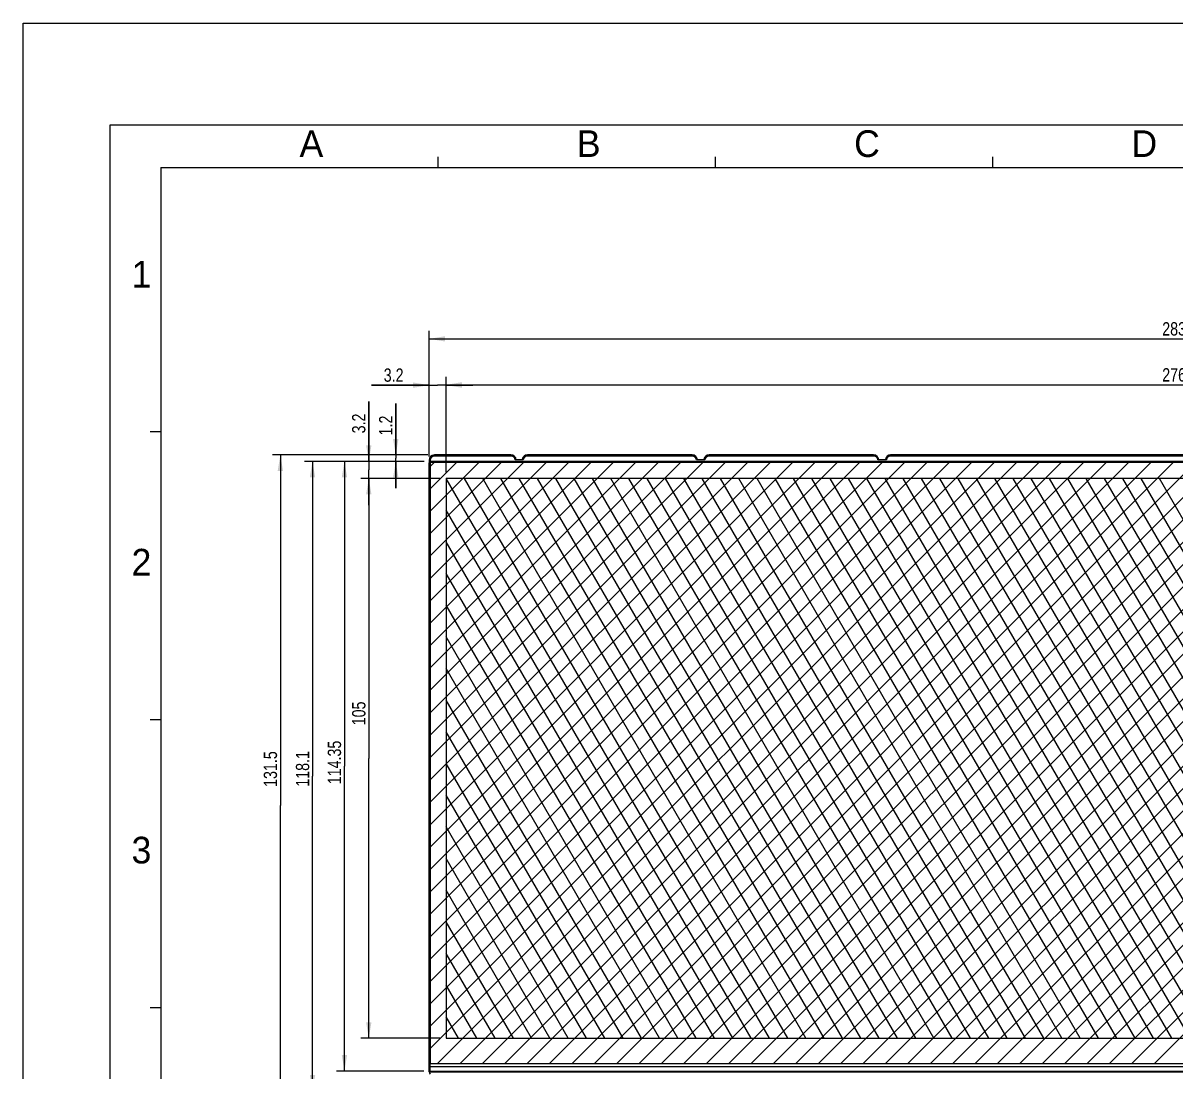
# Model space of a CAD drawing. Header units: millimetres. Extents: x 0 to 841, y 0 to 594.
# Drawn here: x 0 to 216.2, y 397.3 to 594 of the extents above; entities that cross this region are included whole.
import ezdxf

# ---------------------------------------------------------------- set-up
doc = ezdxf.new("R2010")
doc.units = ezdxf.units.MM
doc.header["$LTSCALE"] = 46.255
doc.layers.get('0').update_dxf_attribs({"linetype": 'CONTINUOUS'})
doc.layers.add('5_CURVES', color=7, linetype='CONTINUOUS')
doc.styles.get("Standard").update_dxf_attribs({"font": 'txt', "width": 0.8})
doc.styles.add('TEXTSTYLE_2', font='txt')
doc.dimstyles.new('DIMSTYLE_1', dxfattribs={"dimtxt": 2.5, "dimasz": 3, "dimexe": 1.5, "dimexo": 1.2, "dimtad": 1, "dimdsep": 46, "dimtxsty": 'STANDARD', "dimblk": '_FILLED', "dimblk1": '_FILLED', "dimblk2": '_FILLED', "dimcen": 0.09, "dimazin": 2, "dimtp": 0.01, "dimtm": 0.01, "dimtfac": 1, "dimtofl": 0, "dimtmove": 0, "dimatfit": 3, "dimldrblk": '_FILLED', "dimfxl": 1, "dimtolj": 1, "dimarcsym": 0})

# ---------------------------------------------------------------- blocks, each defined once
blk = doc.blocks.new('_FILLED')
at = {"color": 0, "linetype": 'BYBLOCK'}
blk.add_solid([(0, 0), (-1, 0.167), (-1, -0.167)], dxfattribs=at)
blk = doc.blocks.new('*D0')
at = {"color": 7, "linetype": 'CONTINUOUS'}
for p, q in [((76.13, 512.69), (76.13, 536.27)), ((359.29, 512.69), (359.29, 536.27)), ((76.13, 534.77), (217.71, 534.77)), ((359.29, 534.77), (217.71, 534.77))]:
    blk.add_line(p, q, dxfattribs=at)
at = {"color": 7, "linetype": 'CONTINUOUS', "xscale": 3, "yscale": 3, "zscale": 3, "rotation": 180}
blk.add_blockref('_FILLED', (76.13, 534.77), dxfattribs=at)
at = {"color": 7, "linetype": 'CONTINUOUS', "xscale": 3, "yscale": 3, "zscale": 3}
blk.add_blockref('_FILLED', (359.29, 534.77), dxfattribs=at)
at = {"color": 7, "linetype": 'CONTINUOUS', "insert": (217.71, 537.9), "char_height": 2.5, "width": 12, "attachment_point": 2, "line_spacing_factor": 0.9}
blk.add_mtext('283.16', dxfattribs=at)
blk = doc.blocks.new('*D1')
at = {"color": 7, "linetype": 'CONTINUOUS'}
for p, q in [((79.33, 509.79), (79.33, 527.65)), ((356.09, 509.79), (356.09, 527.65)), ((79.33, 526.15), (217.71, 526.15)), ((356.09, 526.15), (217.71, 526.15))]:
    blk.add_line(p, q, dxfattribs=at)
at = {"color": 7, "linetype": 'CONTINUOUS', "xscale": 3, "yscale": 3, "zscale": 3, "rotation": 180}
blk.add_blockref('_FILLED', (79.33, 526.15), dxfattribs=at)
at = {"color": 7, "linetype": 'CONTINUOUS', "xscale": 3, "yscale": 3, "zscale": 3}
blk.add_blockref('_FILLED', (356.09, 526.15), dxfattribs=at)
at = {"color": 7, "linetype": 'CONTINUOUS', "insert": (217.71, 529.27), "char_height": 2.5, "width": 12, "attachment_point": 2, "line_spacing_factor": 0.9}
blk.add_mtext('276.76', dxfattribs=at)
blk = doc.blocks.new('*D2')
at = {"color": 7, "linetype": 'CONTINUOUS'}
for p, q in [((78.13, 508.59), (63.33, 508.59)), ((64.83, 508.59), (64.83, 456.09)), ((64.83, 403.59), (64.83, 456.09)), ((78.13, 403.59), (63.33, 403.59))]:
    blk.add_line(p, q, dxfattribs=at)
at = {"color": 7, "linetype": 'CONTINUOUS', "xscale": 3, "yscale": 3, "zscale": 3}
for p, rotation in [((64.83, 508.59), 90), ((64.83, 403.59), 270)]:
    blk.add_blockref('_FILLED', p, dxfattribs=dict(at, rotation=rotation))
at = {"color": 7, "linetype": 'CONTINUOUS', "insert": (61.7, 464.52), "char_height": 2.5, "width": 6, "attachment_point": 2, "rotation": 90, "line_spacing_factor": 0.9}
blk.add_mtext('105', dxfattribs=at)
blk = doc.blocks.new('*D3')
at = {"color": 7, "linetype": 'CONTINUOUS'}
for p, q in [((69.89, 512.99), (69.89, 522.66)), ((69.89, 522.66), (69.89, 512.39)), ((75.93, 512.99), (68.39, 512.99)), ((69.89, 506.79), (69.89, 512.39)), ((75.23, 511.79), (68.39, 511.79)), ((69.89, 511.79), (69.89, 506.79))]:
    blk.add_line(p, q, dxfattribs=at)
at = {"color": 7, "linetype": 'CONTINUOUS', "xscale": 3, "yscale": 3, "zscale": 3}
for p, rotation in [((69.89, 512.99), 270), ((69.89, 511.79), 90)]:
    blk.add_blockref('_FILLED', p, dxfattribs=dict(at, rotation=rotation))
at = {"color": 7, "linetype": 'CONTINUOUS', "insert": (66.76, 516.66), "char_height": 2.5, "width": 6, "attachment_point": 1, "rotation": 90, "line_spacing_factor": 0.9}
blk.add_mtext('1.2', dxfattribs=at)
blk = doc.blocks.new('*D4')
at = {"color": 7, "linetype": 'CONTINUOUS'}
for p, q in [((75.93, 512.99), (46.75, 512.99)), ((48.25, 512.99), (48.25, 447.24)), ((48.25, 381.49), (48.25, 447.24)), ((76.69, 381.49), (46.75, 381.49))]:
    blk.add_line(p, q, dxfattribs=at)
at = {"color": 7, "linetype": 'CONTINUOUS', "xscale": 3, "yscale": 3, "zscale": 3}
for p, rotation in [((48.25, 512.99), 90), ((48.25, 381.49), 270)]:
    blk.add_blockref('_FILLED', p, dxfattribs=dict(at, rotation=rotation))
at = {"color": 7, "linetype": 'CONTINUOUS', "insert": (45.13, 454.08), "char_height": 2.5, "width": 10, "attachment_point": 2, "rotation": 90, "line_spacing_factor": 0.9}
blk.add_mtext('131.5', dxfattribs=at)
blk = doc.blocks.new('*D5')
at = {"color": 7, "linetype": 'CONTINUOUS'}
for p, q in [((64.83, 511.79), (64.83, 523.04)), ((64.83, 523.04), (64.83, 510.19)), ((75.23, 511.79), (63.33, 511.79)), ((78.13, 508.59), (63.33, 508.59)), ((64.83, 503.59), (64.83, 510.19)), ((64.83, 508.59), (64.83, 503.59))]:
    blk.add_line(p, q, dxfattribs=at)
at = {"color": 7, "linetype": 'CONTINUOUS', "xscale": 3, "yscale": 3, "zscale": 3}
for p, rotation in [((64.83, 511.79), 270), ((64.83, 508.59), 90)]:
    blk.add_blockref('_FILLED', p, dxfattribs=dict(at, rotation=rotation))
at = {"color": 7, "linetype": 'CONTINUOUS', "insert": (61.7, 517.04), "char_height": 2.5, "width": 6, "attachment_point": 1, "rotation": 90, "line_spacing_factor": 0.9}
blk.add_mtext('3.2', dxfattribs=at)
blk = doc.blocks.new('*D6')
at = {"color": 7, "linetype": 'CONTINUOUS'}
for p, q in [((76.13, 512.69), (76.13, 527.59)), ((79.33, 509.79), (79.33, 527.59)), ((76.13, 526.09), (65.35, 526.09)), ((65.35, 526.09), (77.73, 526.09)), ((84.33, 526.09), (77.73, 526.09)), ((79.33, 526.09), (84.33, 526.09))]:
    blk.add_line(p, q, dxfattribs=at)
at = {"color": 7, "linetype": 'CONTINUOUS', "xscale": 3, "yscale": 3, "zscale": 3}
blk.add_blockref('_FILLED', (76.13, 526.09), dxfattribs=at)
at = {"color": 7, "linetype": 'CONTINUOUS', "xscale": 3, "yscale": 3, "zscale": 3, "rotation": 180}
blk.add_blockref('_FILLED', (79.33, 526.09), dxfattribs=at)
at = {"color": 7, "linetype": 'CONTINUOUS', "insert": (71.35, 529.22), "char_height": 2.5, "width": 6, "attachment_point": 3, "line_spacing_factor": 0.9}
blk.add_mtext('3.2', dxfattribs=at)
blk = doc.blocks.new('*D11')
at = {"color": 7, "linetype": 'CONTINUOUS'}
for p, q in [((75.23, 511.79), (58.77, 511.79)), ((60.27, 511.79), (60.27, 454.62)), ((60.27, 397.45), (60.27, 454.62)), ((75.13, 397.45), (58.77, 397.45))]:
    blk.add_line(p, q, dxfattribs=at)
at = {"color": 7, "linetype": 'CONTINUOUS', "xscale": 3, "yscale": 3, "zscale": 3}
for p, rotation in [((60.27, 511.79), 90), ((60.27, 397.45), 270)]:
    blk.add_blockref('_FILLED', p, dxfattribs=dict(at, rotation=rotation))
at = {"color": 7, "linetype": 'CONTINUOUS', "insert": (57.14, 455.32), "char_height": 2.5, "width": 12, "attachment_point": 2, "rotation": 90, "line_spacing_factor": 0.9}
blk.add_mtext('114.35', dxfattribs=at)
blk = doc.blocks.new('*D25')
at = {"color": 7, "linetype": 'CONTINUOUS'}
for p, q in [((75.23, 511.79), (52.78, 511.79)), ((54.28, 511.79), (54.28, 452.74)), ((54.28, 393.69), (54.28, 452.74)), ((354.83, 393.69), (52.78, 393.69))]:
    blk.add_line(p, q, dxfattribs=at)
at = {"color": 7, "linetype": 'CONTINUOUS', "xscale": 3, "yscale": 3, "zscale": 3}
for p, rotation in [((54.28, 511.79), 90), ((54.28, 393.69), 270)]:
    blk.add_blockref('_FILLED', p, dxfattribs=dict(at, rotation=rotation))
at = {"color": 7, "linetype": 'CONTINUOUS', "insert": (51.16, 454.12), "char_height": 2.5, "width": 10, "attachment_point": 2, "rotation": 90, "line_spacing_factor": 0.9}
blk.add_mtext('118.1', dxfattribs=at)

msp = doc.modelspace()

# ---------------------------------------------------------------- linework, layer by layer
at = {"color": 7, "linetype": 'CONTINUOUS'}
for p, q in [((0, 0), (0, 594)), ((0, 594), (841, 594)), ((16.342, 23.885), (16.342, 574.885)), ((16.342, 574.885), (819.342, 574.885)), ((77.842, 566.885), (77.842, 568.885)), ((129.842, 566.885), (129.842, 568.885)), ((181.842, 566.885), (181.842, 568.885)), ((25.842, 566.885), (25.842, 31.385)), ((25.842, 566.885), (809.342, 566.885)), ((23.842, 517.385), (25.842, 517.385)), ((77.132, 512.795), (77.132, 512.995)), ((91.494, 512.995), (77.132, 512.995)), ((91.494, 512.795), (77.132, 512.795)), ((91.494, 512.795), (91.494, 512.995)), ((91.778, 512.743), (91.494, 512.795)), ((94.594, 512.795), (94.594, 512.995)), ((125.469, 512.995), (94.594, 512.995)), ((125.469, 512.795), (94.594, 512.795)), ((125.469, 512.795), (125.469, 512.995)), ((125.753, 512.743), (125.469, 512.795)), ((128.669, 512.795), (128.669, 512.995)), ((159.494, 512.995), (128.669, 512.995)), ((159.494, 512.795), (128.669, 512.795)), ((159.494, 512.795), (159.494, 512.995)), ((159.778, 512.743), (159.494, 512.795)), ((162.694, 512.795), (162.694, 512.995)), ((272.729, 512.995), (162.694, 512.995)), ((272.729, 512.795), (162.694, 512.795)), ((76.132, 511.995), (76.132, 511.595)), ((76.332, 511.995), (76.132, 511.995)), ((76.132, 397.295), (76.132, 511.495)), ((76.332, 511.495), (76.132, 511.495)), ((76.332, 511.995), (76.332, 511.778)), ((76.332, 397.279), (76.332, 511.495)), ((76.432, 511.595), (76.432, 511.795)), ((358.992, 511.795), (76.432, 511.795)), ((358.992, 511.595), (76.432, 511.595)), ((92.288, 512.095), (92.202, 512.368)), ((93.801, 512.095), (92.288, 512.095)), ((126.263, 512.095), (126.177, 512.368)), ((127.876, 512.095), (126.263, 512.095)), ((160.288, 512.095), (160.202, 512.368)), ((161.901, 512.095), (160.288, 512.095)), ((23.842, 463.385), (25.842, 463.385)), ((23.842, 409.385), (25.842, 409.385)), ((76.132, 398.288), (359.292, 398.287)), ((76.159, 397.531), (76.132, 397.615)), ((76.232, 397.282), (76.332, 397.279)), ((76.332, 397.447), (359.092, 397.447)), ((76.335, 397.279), (359.091, 397.279))]:
    msp.add_line(p, q, dxfattribs=at)
for points in [[(92.202, 512.368), (92.024, 512.594), (91.778, 512.743)], [(126.177, 512.368), (125.999, 512.594), (125.753, 512.743)], [(160.202, 512.368), (160.024, 512.594), (159.778, 512.743)], [(76.132, 397.295), (76.159, 397.287), (76.232, 397.282)], [(76.332, 397.447), (76.232, 397.469), (76.159, 397.531)]]:
    msp.add_lwpolyline(points, dxfattribs=at)
for centre, radius, start, end in [((77.132, 511.995), 1, 90, 180), ((77.132, 511.995), 0.8, 90, 180), ((91.494, 511.995), 1, 5.73917, 90), ((94.594, 511.995), 1, 90, 171.01146), ((94.594, 511.995), 0.8, 90, 172.81924), ((125.469, 511.995), 1, 5.73917, 90), ((128.669, 511.995), 1, 90, 171.01146), ((128.669, 511.995), 0.8, 90, 172.81924), ((159.494, 511.995), 1, 5.73917, 90), ((162.694, 511.995), 1, 90, 171.01146), ((162.694, 511.995), 0.8, 90, 172.81924), ((76.432, 511.495), 0.3, 90, 180), ((76.432, 511.495), 0.1, 90, 180), ((76.632, 397.295), 0.5, 180, 236.05939)]:
    msp.add_arc(centre, radius, start, end, dxfattribs=at)
at = {"layer": '5_CURVES', "color": 7, "linetype": 'CONTINUOUS'}
for p, q in [((76.332, 510.855), (77.072, 511.595)), ((76.332, 506.655), (81.272, 511.595)), ((76.332, 502.454), (85.472, 511.595)), ((76.332, 498.254), (89.672, 511.595)), ((76.332, 494.054), (93.873, 511.595)), ((76.332, 489.854), (98.073, 511.595)), ((76.332, 485.654), (102.273, 511.595)), ((76.332, 481.453), (106.473, 511.595)), ((76.332, 477.253), (110.673, 511.595)), ((76.332, 473.053), (114.874, 511.595)), ((76.332, 468.853), (119.074, 511.595)), ((76.332, 464.652), (123.274, 511.595)), ((76.332, 460.452), (127.474, 511.595)), ((76.332, 456.252), (131.674, 511.595)), ((76.332, 452.052), (135.875, 511.595)), ((76.332, 447.852), (140.075, 511.595)), ((76.332, 443.651), (144.275, 511.595)), ((76.332, 439.451), (148.475, 511.595)), ((76.332, 435.251), (152.676, 511.595)), ((76.332, 431.051), (156.876, 511.595)), ((76.332, 426.851), (161.076, 511.595)), ((76.332, 422.65), (165.276, 511.595)), ((76.332, 418.45), (169.476, 511.595)), ((76.332, 414.25), (173.677, 511.595)), ((76.332, 410.05), (177.877, 511.595)), ((76.332, 405.849), (182.077, 511.595)), ((76.332, 401.649), (186.277, 511.595)), ((76.332, 511.495), (76.332, 398.795)), ((358.992, 511.595), (76.432, 511.595)), ((77.677, 398.795), (190.477, 511.595)), ((81.878, 398.795), (194.678, 511.595)), ((86.078, 398.795), (198.878, 511.595)), ((90.278, 398.795), (203.078, 511.595)), ((94.478, 398.795), (207.278, 511.595)), ((98.679, 398.795), (211.479, 511.595)), ((102.879, 398.795), (215.679, 511.595)), ((107.079, 398.795), (219.879, 511.595)), ((111.279, 398.795), (224.079, 511.595)), ((115.479, 398.795), (228.279, 511.595)), ((119.68, 398.795), (232.48, 511.595)), ((123.88, 398.795), (236.68, 511.595)), ((128.08, 398.795), (240.88, 511.595)), ((132.28, 398.795), (245.08, 511.595)), ((136.48, 398.795), (249.28, 511.595)), ((140.681, 398.795), (253.481, 511.595)), ((144.881, 398.795), (257.681, 511.595)), ((149.081, 398.795), (261.881, 511.595)), ((153.281, 398.795), (266.081, 511.595)), ((157.482, 398.795), (270.282, 511.595)), ((161.682, 398.795), (274.482, 511.595)), ((165.882, 398.795), (278.682, 511.595)), ((170.082, 398.795), (282.882, 511.595)), ((174.282, 398.795), (287.082, 511.595)), ((178.483, 398.795), (291.283, 511.595)), ((182.683, 398.795), (295.483, 511.595)), ((186.883, 398.795), (299.683, 511.595)), ((191.083, 398.795), (303.883, 511.595)), ((195.283, 398.795), (308.083, 511.595)), ((199.484, 398.795), (312.284, 511.595)), ((203.684, 398.795), (316.484, 511.595)), ((207.884, 398.795), (320.684, 511.595)), ((212.084, 398.795), (324.884, 511.595)), ((79.332, 508.595), (79.332, 403.595)), ((139.954, 403.595), (79.332, 508.595)), ((356.092, 508.595), (79.332, 508.595)), ((143.383, 403.595), (82.761, 508.595)), ((146.813, 403.595), (86.191, 508.595)), ((150.242, 403.595), (89.62, 508.595)), ((153.671, 403.595), (93.05, 508.595)), ((157.101, 403.595), (96.479, 508.595)), ((160.53, 403.595), (99.909, 508.595)), ((163.96, 403.595), (103.338, 508.595)), ((167.389, 403.595), (106.767, 508.595)), ((170.819, 403.595), (110.197, 508.595)), ((174.248, 403.595), (113.626, 508.595)), ((177.678, 403.595), (117.056, 508.595)), ((181.107, 403.595), (120.485, 508.595)), ((184.537, 403.595), (123.915, 508.595)), ((187.966, 403.595), (127.344, 508.595)), ((191.395, 403.595), (130.774, 508.595)), ((194.825, 403.595), (134.203, 508.595)), ((198.254, 403.595), (137.633, 508.595)), ((201.684, 403.595), (141.062, 508.595)), ((205.113, 403.595), (144.492, 508.595)), ((208.543, 403.595), (147.921, 508.595)), ((211.972, 403.595), (151.35, 508.595)), ((215.402, 403.595), (154.78, 508.595)), ((218.831, 403.595), (158.209, 508.595)), ((222.261, 403.595), (161.639, 508.595)), ((225.69, 403.595), (165.068, 508.595)), ((229.12, 403.595), (168.498, 508.595)), ((232.549, 403.595), (171.927, 508.595)), ((235.978, 403.595), (175.357, 508.595)), ((239.408, 403.595), (178.786, 508.595)), ((242.837, 403.595), (182.216, 508.595)), ((246.267, 403.595), (185.645, 508.595)), ((249.696, 403.595), (189.075, 508.595)), ((253.126, 403.595), (192.504, 508.595)), ((256.555, 403.595), (195.933, 508.595)), ((259.985, 403.595), (199.363, 508.595)), ((263.414, 403.595), (202.792, 508.595)), ((266.844, 403.595), (206.222, 508.595)), ((270.273, 403.595), (209.651, 508.595)), ((273.703, 403.595), (213.081, 508.595)), ((136.524, 403.595), (79.332, 502.655)), ((133.095, 403.595), (79.332, 496.715)), ((129.665, 403.595), (79.332, 490.775)), ((126.236, 403.595), (79.332, 484.835)), ((122.806, 403.595), (79.332, 478.895)), ((119.377, 403.595), (79.332, 472.955)), ((115.947, 403.595), (79.332, 467.015)), ((112.518, 403.595), (79.332, 461.075)), ((109.088, 403.595), (79.332, 455.135)), ((105.659, 403.595), (79.332, 449.195)), ((102.23, 403.595), (79.332, 443.255)), ((98.8, 403.595), (79.332, 437.315)), ((95.371, 403.595), (79.332, 431.375)), ((91.941, 403.595), (79.332, 425.435)), ((88.512, 403.595), (79.332, 419.495)), ((85.082, 403.595), (79.332, 413.555)), ((81.653, 403.595), (79.332, 407.615)), ((79.332, 403.595), (356.092, 403.595)), ((359.092, 398.795), (76.332, 398.795))]:
    msp.add_line(p, q, dxfattribs=at)
msp.add_arc((76.432, 511.495), 0.1, 90, 180, dxfattribs=at)

# ---------------------------------------------------------------- texts
at = {"color": 7, "linetype": 'CONTINUOUS', "char_height": 5, "width": 5, "attachment_point": 1, "line_spacing_factor": 0.9, "style": 'TEXTSTYLE_2'}
for s, insert in [('A', (51.842, 573.885)), ('B', (103.842, 573.885)), ('C', (155.842, 573.885)), ('D', (207.842, 573.885)), ('1', (20.342, 549.385)), ('2', (20.342, 495.385)), ('3', (20.342, 441.385))]:
    msp.add_mtext(s, dxfattribs=dict(at, insert=insert))

# ---------------------------------------------------------------- dimensions: what is measured, and where the dimension line sits
at = {"color": 7, "linetype": 'CONTINUOUS'}
for base, p2, picture, middle in [((359.292, 534.772), (359.292, 511.495), '*D0', (217.712, 534.772)), ((79.332, 526.094), (79.332, 508.595), '*D6', (68.351, 526.094))]:
    dim = msp.add_linear_dim(base=base, p1=(76.132, 511.495), p2=p2, dimstyle='DIMSTYLE_1', dxfattribs=at)
    dim.commit()
    dim.dimension.update_dxf_attribs({"geometry": picture, "text_midpoint": middle, "dimtype": 160})
for base, p1, p2, angle, picture, middle in [((79.332, 526.145), (356.092, 508.595), (79.332, 508.595), 180, '*D1', (217.712, 526.145)), ((64.825, 508.595), (76.432, 511.795), (79.332, 508.595), 270, '*D5', (64.825, 520.036)), ((69.889, 512.995), (76.432, 511.795), (77.132, 512.995), 90, '*D3', (69.889, 519.907)), ((48.254, 381.495), (77.132, 512.995), (77.894, 381.495), 270, '*D4', (48.254, 454.396)), ((54.281, 393.695), (76.432, 511.795), (356.029, 393.695), 270, '*D25', (54.281, 454.119)), ((60.267, 511.795), (76.332, 397.447), (76.432, 511.795), 90, '*D11', (60.267, 455.636)), ((64.825, 403.595), (79.332, 508.595), (79.332, 403.595), 270, '*D2', (64.825, 464.834))]:
    dim = msp.add_linear_dim(base=base, p1=p1, p2=p2, angle=angle, dimstyle='DIMSTYLE_1', dxfattribs=at)
    dim.commit()
    dim.dimension.update_dxf_attribs({"geometry": picture, "text_midpoint": middle, "dimtype": 160})

doc.saveas('drawing.dxf')
